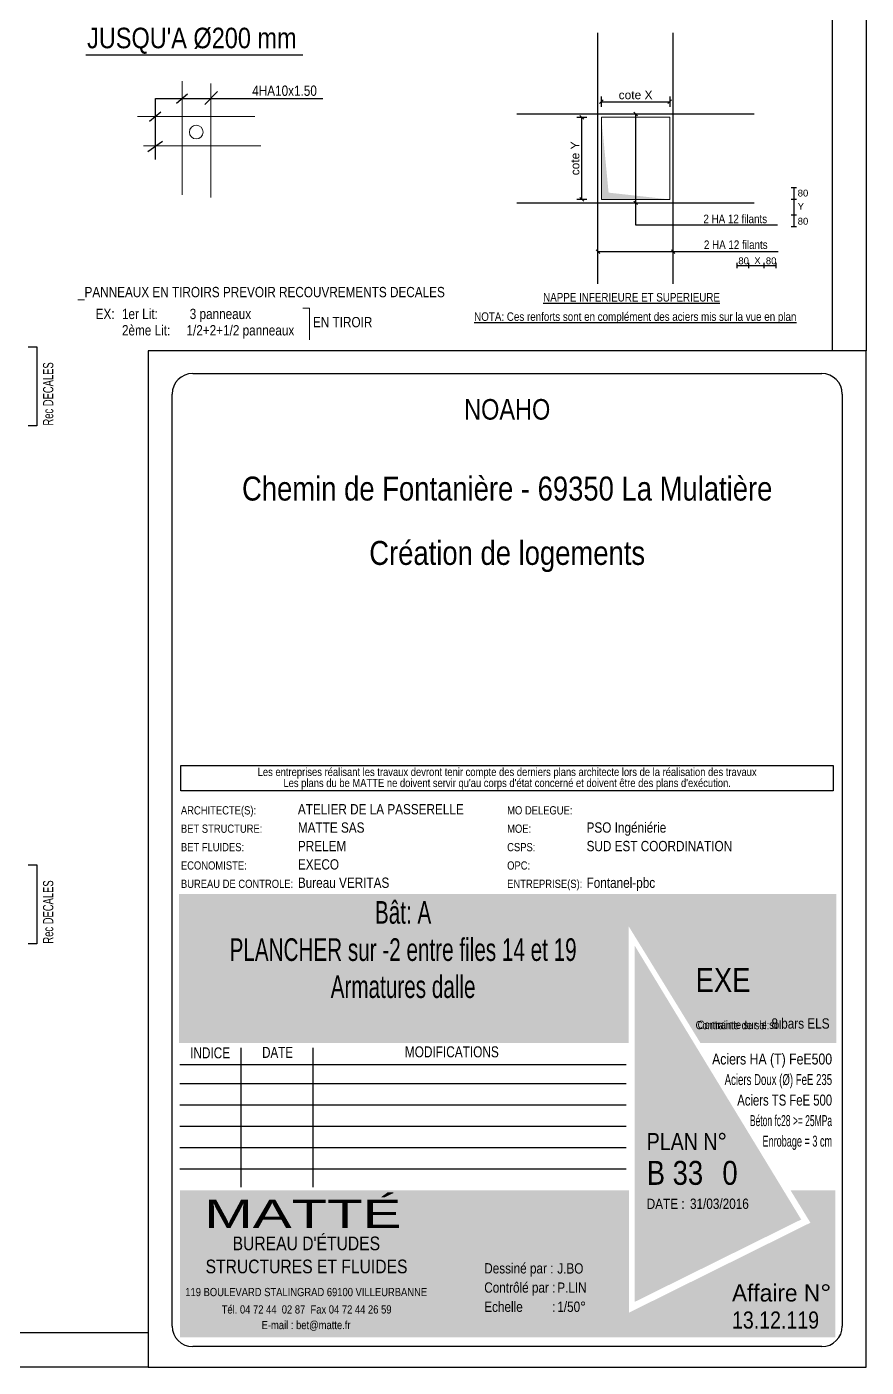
# Model space of a CAD drawing. Header units: millimetres. Extents: x 12045 to 47376, y -21493 to -16931.
# Drawn here: x 40933 to 42161, y -21424 to -19465 of the extents above; entities that cross this region are included whole.
import ezdxf
from ezdxf.enums import TextEntityAlignment as Align

# ---------------------------------------------------------------- set-up
doc = ezdxf.new("R2010")
doc.units = ezdxf.units.MM
for name, color, linetype in [('01-Cad  2', 1, 'Continuous'), ('01-cartouche', 7, 'Continuous'), ('01-cartouche-cage A', 7, 'Continuous'), ('01_arm', 50, 'Continuous'), ('01_ARM_INF', 2, 'Continuous'), ('01_ARMA_INF', 50, 'Continuous'), ('01_cote_gen', 4, 'Continuous'), ('01_texte', 230, 'Continuous'), ('_CAD_2_', 2, 'Continuous'), ('AA_COTES', 2, 'Continuous')]:
    doc.layers.add(name, color=color, linetype=linetype)
for name, color, linetype, lineweight in [('01_hachures', 10, 'Continuous', 5), ('01_poutres', 2, 'Continuous', 18), ('01_résv', 32, 'Continuous', 9)]:
    doc.layers.add(name, color=color, linetype=linetype, lineweight=lineweight)
doc.styles.add('cartouche', font='ARIALN.TTF', dxfattribs={"width": 0.01})
doc.styles.add('MATTE_TXT', font='arial.ttf')
doc.styles.add('michel-cote', font='ARIALN.TTF')
doc.styles.add('NARROW', font='ARIALN.TTF')
doc.styles.add('PATIO', font='ARIALN.TTF')
doc.styles.add('STYLE2', font='ARIALN.TTF')
doc.styles.add('stylemattecart', font='ARIALN.TTF')
doc.dimstyles.new('cot50-oblique', dxfattribs={"dimtxt": 12.5, "dimasz": 1, "dimexe": 7.5, "dimexo": 5, "dimgap": 3.5, "dimtad": 1, "dimdec": 1, "dimrnd": 0.5, "dimtxsty": 'MATTE_TXT', "dimblk": 'cote-bar-oblique', "dimcen": 2.5, "dimse1": 1, "dimse2": 1, "dimclrd": 6, "dimclre": 9, "dimclrt": 256, "dimazin": 0, "dimtfac": 1, "dimtdec": 1, "dimtix": 1, "dimtmove": 2, "dimatfit": 3, "dimldrblk": 'NONE', "dimfxl": 1, "dimarcsym": 0})
doc.dimstyles.new('JB50', dxfattribs={"dimscale": 0.1, "dimtxt": 150, "dimasz": 15, "dimexe": 0.1, "dimexo": 0.1, "dimgap": 0.09, "dimtad": 1, "dimdec": 1, "dimdsep": 46, "dimtxsty": 'STYLE2', "dimblk1": 'BOND_G', "dimblk2": 'BOND_D', "dimsah": 1, "dimcen": 1.5, "dimdle": 0.01, "dimse1": 1, "dimse2": 1, "dimclrd": 4, "dimclre": 2, "dimclrt": 6, "dimazin": 2, "dimtfac": 2.333333, "dimtdec": 1, "dimtix": 1, "dimtmove": 2, "dimatfit": 3, "dimldrblk": 'BOND_G', "dimfxl": 1, "dimtolj": 1, "dimtzin": 0, "dimarcsym": 0})

# ---------------------------------------------------------------- blocks, each defined once
blk = doc.blocks.new('cote-bar-oblique')
at = {"color": 40, "linetype": 'Continuous'}
blk.add_line((-2.7, -2.7), (2.7, 2.7), dxfattribs=at)
at = {"linetype": 'Continuous'}
blk.add_line((0, 7.5), (0, -7.5), dxfattribs=at)
blk = doc.blocks.new('*D2672')
at = {"layer": '01_ARM_INF', "color": 6, "lineweight": -2, "transparency": 16777216}
blk.add_line((41744.8, -19716.3), (41744.8, -19598.3), dxfattribs=at)
at = {"layer": 'Defpoints', "color": 0, "transparency": 16777216}
for p in [(41744.8, -19597.3), (41773.4, -19597.3), (41773.4, -19717.3)]:
    blk.add_point(p, dxfattribs=at)
at = {"layer": '01_ARM_INF', "color": 6, "lineweight": -2, "transparency": 16777216}
for p, rotation in [((41744.8, -19597.3), 90), ((41744.8, -19717.3), 270)]:
    blk.add_blockref('cote-bar-oblique', p, dxfattribs=dict(at, rotation=rotation))
at = {"layer": '01_ARM_INF', "transparency": 16777216, "insert": (41735, -19657.3), "char_height": 12.5, "attachment_point": 5, "rotation": 90, "style": 'MATTE_TXT'}
blk.add_mtext('cote Y', dxfattribs=at)
blk = doc.blocks.new('_None')
blk = doc.blocks.new('*D2673')
at = {"layer": '01_ARM_INF', "color": 6, "lineweight": -2, "transparency": 16777216}
blk.add_line((41774.4, -19574.6), (41872.4, -19574.6), dxfattribs=at)
at = {"layer": 'Defpoints', "color": 0, "transparency": 16777216}
for p in [(41873.4, -19574.6), (41773.4, -19597.3), (41873.4, -19597.3)]:
    blk.add_point(p, dxfattribs=at)
at = {"layer": '01_ARM_INF', "color": 6, "lineweight": -2, "transparency": 16777216, "rotation": 180}
blk.add_blockref('cote-bar-oblique', (41773.4, -19574.6), dxfattribs=at)
at = {"layer": '01_ARM_INF', "color": 6, "lineweight": -2, "transparency": 16777216}
blk.add_blockref('cote-bar-oblique', (41873.4, -19574.6), dxfattribs=at)
at = {"layer": '01_ARM_INF', "transparency": 16777216, "insert": (41823.4, -19564.7), "char_height": 12.5, "attachment_point": 5, "style": 'MATTE_TXT'}
blk.add_mtext('cote X', dxfattribs=at)
blk = doc.blocks.new('BOND_G')
at = {"layer": 'AA_COTES', "color": 0}
for p, q in [((0, -5), (0, 15)), ((5, 0), (-5, 0)), ((1.8, 1.8), (-1.8, -1.8))]:
    blk.add_line(p, q, dxfattribs=at)
blk = doc.blocks.new('BOND_D')
at = {"layer": 'AA_COTES', "color": 0}
for p, q in [((5, 0), (-5, 0)), ((-1.8, -1.8), (1.8, 1.8)), ((0, 5), (0, -15))]:
    blk.add_line(p, q, dxfattribs=at)
blk = doc.blocks.new('*D2675')
at = {"layer": '01_cote_gen', "color": 4, "lineweight": -2, "ltscale": 0.1, "transparency": 16777216}
blk.add_line((39816.2, -20343.5), (39816.2, -20336.5), dxfattribs=at)
at = {"layer": 'Defpoints', "color": 0, "ltscale": 0.1, "transparency": 16777216}
for p in [(39816.2, -20335), (39850.2, -20335), (42120.7, -20345)]:
    blk.add_point(p, dxfattribs=at)
at = {"layer": '01_cote_gen', "color": 4, "lineweight": -2, "ltscale": 0.1, "transparency": 16777216, "xscale": 1.5, "yscale": 1.5, "zscale": 1.5}
for name, p, rotation in [('BOND_D', (39816.2, -20335), 90), ('BOND_G', (39816.2, -20345), 270)]:
    blk.add_blockref(name, p, dxfattribs=dict(at, rotation=rotation))
at = {"layer": '01_cote_gen', "color": 6, "ltscale": 0.1, "transparency": 16777216, "insert": (39808.5, -20323.3), "char_height": 15, "attachment_point": 5, "rotation": 90, "style": 'STYLE2'}
blk.add_mtext('\\A1;10', dxfattribs=at)
blk = doc.blocks.new('*D2683')
at = {"layer": '01_cote_gen', "color": 4, "lineweight": -2, "ltscale": 0.1, "transparency": 16777216}
blk.add_line((39737.1, -20494.6), (39737.1, -20487.6), dxfattribs=at)
at = {"layer": 'Defpoints', "color": 0, "ltscale": 0.1, "transparency": 16777216}
for p in [(39737.1, -20486.1), (39771.1, -20486.1), (42041.7, -20496.1)]:
    blk.add_point(p, dxfattribs=at)
at = {"layer": '01_cote_gen', "color": 4, "lineweight": -2, "ltscale": 0.1, "transparency": 16777216, "xscale": 1.5, "yscale": 1.5, "zscale": 1.5}
for name, p, rotation in [('BOND_D', (39737.1, -20486.1), 90), ('BOND_G', (39737.1, -20496.1), 270)]:
    blk.add_blockref(name, p, dxfattribs=dict(at, rotation=rotation))
at = {"layer": '01_cote_gen', "color": 6, "ltscale": 0.1, "transparency": 16777216, "insert": (39729.5, -20474.4), "char_height": 15, "attachment_point": 5, "rotation": 90, "style": 'STYLE2'}
blk.add_mtext('\\A1;10', dxfattribs=at)
blk = doc.blocks.new('cartstruc')
at = {"layer": '01-cartouche-cage A', "linetype": 'Continuous'}
h = blk.add_hatch(color=9, dxfattribs=at)
h.dxf.hatch_style = 2
h.paths.add_polyline_path([(-43.6, 691.3), (-1004.8, 691.3), (-1004.8, 473.8), (-347.3, 473.8), (-347.3, 644.1), (-242.5, 473.8), (-43.6, 473.8)])
h.paths.add_polyline_path([(-951, 670.1), (-407.9, 670.1), (-407.9, 498.5), (-951, 498.5)], flags=24)
h.paths.add_polyline_path([(-223.9, 590.8), (-105, 590.8), (-105, 608.8), (-223.9, 608.8)], flags=24)
h.paths.add_polyline_path([(-224.7, 609.7), (-105.7, 609.7), (-105.7, 627.7), (-224.7, 627.7)], flags=24)
h.paths.add_polyline_path([(-226.3, 624.9), (-64.8, 624.9), (-64.8, 652.4), (-226.3, 652.4)], flags=24)
h.paths.add_polyline_path([(-226.3, 646.9), (-85, 646.9), (-85, 674.3), (-226.3, 674.3)], flags=24)
h = blk.add_hatch(color=1, dxfattribs=at)
h.dxf.hatch_style = 2
h.paths.add_polyline_path([(-338.4, 615.7), (-338.4, 95.5), (-95.1, 215.8)])
h.paths.add_polyline_path([(-318.9, 264.4), (-190.8, 265.4), (-191.1, 303.5), (-319.2, 302.5)], flags=24)
h.paths.add_polyline_path([(-326.5, 202.5), (-70.2, 203.9), (-70.5, 265.1), (-326.9, 263.8)], flags=9)
h = blk.add_hatch(color=8, dxfattribs=at)
h.dxf.hatch_style = 2
h.paths.add_polyline_path([(-45, 258.5), (-110.7, 258.5), (-81.6, 211.1), (-347.1, 79.6), (-347.1, 258.5), (-1003.4, 258.5), (-1003.4, 43.7), (-45, 43.7)])
h.paths.add_polyline_path([(-202.1, 89.1), (-60, 89.1), (-60, 127.9), (-202.1, 127.9)], flags=24)
h.paths.add_polyline_path([(-999.3, 201), (-637.8, 201), (-637.8, 47), (-999.3, 47)], flags=24)
h.paths.add_polyline_path([(-978.3, 193.3), (-435, 193.3), (-435, 254.8), (-978.3, 254.8)], flags=24)
h.paths.add_polyline_path([(-559.9, 135.5), (-504.8, 135.5), (-504.8, 166.4), (-559.9, 166.4)], flags=24)
h.paths.add_polyline_path([(-203.2, 50.3), (-56.6, 50.3), (-56.6, 88.6), (-203.2, 88.6)], flags=24)
h.paths.add_polyline_path([(-457.1, 55), (-402.4, 55), (-402.4, 85.9), (-457.1, 85.9)], flags=24)
h.paths.add_polyline_path([(-458.8, 92.7), (-404.1, 92.7), (-404.1, 123.6), (-458.8, 123.6)], flags=24)
h.paths.add_polyline_path([(-557.8, 55.3), (-498.9, 55.3), (-498.9, 86.2), (-557.8, 86.2)], flags=24)
h.paths.add_polyline_path([(-550.6, 93.7), (-498.3, 93.7), (-498.3, 124.6), (-550.6, 124.6)], flags=24)
h.paths.add_polyline_path([(-459.9, 172.5), (-408.3, 172.5), (-408.3, 203.4), (-459.9, 203.4)], flags=24)
h.paths.add_polyline_path([(-547.6, 175), (-500.7, 175), (-500.7, 205.9), (-547.6, 205.9)], flags=24)
h.paths.add_polyline_path([(-562.3, 213.8), (-499.3, 213.8), (-499.3, 244.7), (-562.3, 244.7)], flags=8)
h.paths.add_polyline_path([(-458.6, 213), (-411.3, 213), (-411.3, 243.9), (-458.6, 243.9)], flags=24)
h.paths.add_polyline_path([(-457.7, 133.4), (-405.4, 133.4), (-405.4, 164.4), (-457.7, 164.4)], flags=24)
for p, q in [((0, 1485), (-1050, 1485)), ((-1050, 1485), (-1050, 0)), ((0, 0), (0, 1485)), ((-1050, 0), (0, 0))]:
    blk.add_line(p, q, dxfattribs=at)
at = {"layer": '01-cartouche-cage A', "color": 7, "linetype": 'Continuous'}
for p, q in [((-985, 1452), (-65, 1452)), ((-1015, 60), (-1015, 1422)), ((-35, 1422), (-35, 292.1)), ((-35, 292.1), (-35, 60)), ((-65, 30), (-985, 30))]:
    blk.add_line(p, q, dxfattribs=at)
at = {"layer": '01-cartouche-cage A', "color": 7}
for p, q in [((-1002.2, 879.3), (-48.1, 879.3)), ((-1002.2, 842.3), (-1002.2, 879.3)), ((-48.1, 879.3), (-48.1, 842.3)), ((-48.1, 842.3), (-1002.2, 842.3))]:
    blk.add_line(p, q, dxfattribs=at)
at = {"layer": '01-cartouche-cage A', "color": 8}
for p, q in [((-914.7, 466.6), (-914.7, 263.2)), ((-809.1, 466.6), (-809.1, 263.2)), ((-1003.6, 442.3), (-351, 442.3)), ((-1003.6, 414.4), (-351, 414.4)), ((-1003.6, 383.3), (-351, 383.3)), ((-1003.6, 352.2), (-351, 352.2)), ((-1003.6, 321.1), (-351, 321.1)), ((-1003.6, 290), (-351, 290))]:
    blk.add_line(p, q, dxfattribs=at)
at = {"layer": '01-cartouche-cage A', "color": 7, "linetype": 'Continuous'}
for centre, start, end in [((-985, 1422), 90, 180), ((-65, 1422), 0, 90), ((-985, 60), 180, 270), ((-65, 60), 270, 0)]:
    blk.add_arc(centre, 30, start, end, dxfattribs=at)
at = {"layer": '01-cartouche-cage A', "color": 7, "style": 'stylemattecart'}
for s, p in [('Les entreprises réalisant les travaux devront tenir compte des derniers plans architecte lors de la réalisation des travaux', (-525.1, 869.8)), ("Les plans du be MATTE ne doivent servir qu'au corps d'état concerné et doivent être des plans d'exécution.", (-525.1, 853.7))]:
    blk.add_text(s, height=12, dxfattribs=at).set_placement(p, align=Align.MIDDLE_CENTER)
at = {"layer": '01-cartouche-cage A', "color": 8, "style": 'cartouche'}
for s, p in [('ARCHITECTE(S):', (-1002.2, 807.7)), ('MO DELEGUE:', (-525.1, 807.7)), ('BET STRUCTURE:', (-1002.2, 780.9)), ('MOE:', (-525.1, 780.9)), ('BET FLUIDES:', (-1002.2, 753.9)), ('CSPS:', (-525.1, 753.9)), ('ECONOMISTE:', (-1002.2, 727.1)), ('OPC:', (-525.1, 727.1)), ('BUREAU DE CONTROLE:', (-1002.2, 700.3)), ('ENTREPRISE(S):', (-525.1, 700.3))]:
    blk.add_text(s, height=12, dxfattribs=at).set_placement(p)
at = {"layer": '01-cartouche-cage A', "color": 7, "style": 'stylemattecart'}
for s, height, p in [('Contrainte de sol:', 12, (-249.5, 493.8)), ('Contrainte sur le sol:', 12, (-246.5, 494.4)), ('Dessiné par :', 15, (-558.6, 137)), ('Contrôlé par :', 15, (-558.6, 108.9)), ('119 BOULEVARD STALINGRAD 69100 VILLEURBANNE', 12, (-995.8, 103.8)), ('Tél. 04 72 44  02 87  Fax 04 72 44 26 59', 12, (-942.6, 78.4)), ('Echelle         :', 15, (-558.6, 80.8)), ('E-mail : bet@matte.fr', 12, (-884.2, 55.6))]:
    blk.add_text(s, height=height, dxfattribs=at).set_placement(p)
for s, height, width, p, p2 in [('INDICE', 16, 0.941138, (-988.7, 451.3), (-930.3, 451.3)), ('DATE', 16, 0.922192, (-883.4, 452), (-838.3, 452)), ('MODIFICATIONS', 16, 0.943218, (-674.7, 452.8), (-537.3, 452.8)), ('Aciers HA (T) FeE500', 16, 0.978863, (-225.4, 442.3), (-49.9, 442.3)), ('Aciers Doux (Ø) FeE 235', 16, 0.76709, (-207, 412.3), (-49.9, 412.3)), ('Aciers TS FeE 500', 16, 0.901377, (-188.6, 382.3), (-49.9, 382.3)), ('Béton fc28 >= 25MPa', 16, 0.678142, (-170.1, 352.3), (-49.9, 352.3)), ('Enrobage = 3 cm', 16, 0.726904, (-151.7, 322.3), (-49.9, 322.3)), ('Affaire N°', 25, 1.15762, (-196.3, 96), (-51.1, 96))]:
    blk.add_text(s, height=height, dxfattribs=dict(at, width=width)).set_placement(p, p2, align=Align.FIT)
at = {"layer": '01-cartouche-cage A', "color": 255, "style": 'stylemattecart'}
for s, height, p in [('PLAN N°', 25, (-321, 317.2)), ('DATE :', 15, (-321, 231.2)), ("BUREAU D'ÉTUDES", 20, (-926.6, 170.9)), ('STRUCTURES ET FLUIDES', 20, (-966.1, 137.2))]:
    blk.add_text(s, height=height, dxfattribs=at).set_placement(p)
at = {"layer": '01-cartouche-cage A', "color": 255, "style": 'stylemattecart', "width": 1.812358}
blk.add_text('MATTÉ', height=41, dxfattribs=at).set_placement((-968, 203.6), (-679.6, 203.6), align=Align.FIT)
at = {"layer": '01-cartouche-cage A', "color": 7, "style": 'stylemattecart'}
for tag, height, p in [('NOMCLIENT', 30, (-525, 1399.6)), ('ADRESSE1CLIENT', 25, (-525, 1326.7)), ('ADRESSE2CLIENT', 25, (-525, 1283.9)), ('NOMAFFAIRE1', 45, (-525.1, 1189.8)), ('NOMAFFAIRE2', 45, (-525.1, 1110.4)), ('NOMAFFAIRE3', 45, (-525.1, 1031.7)), ('ADRESSE1AFFAIRE', 20, (-525.1, 943.3)), ('ADRESSE2AFFAIRE', 20, (-525.1, 909.2)), ('INDICE-A', 15, (-959.1, 428.4)), ('DATE-A', 15, (-861.9, 428.4)), ('INDICE-B', 15, (-959.1, 400.5)), ('DATE-B', 15, (-861.9, 400.5)), ('INDICE-C', 15, (-959.1, 369.4)), ('DATE-C', 15, (-861.9, 369.4)), ('INDICE-D', 15, (-959.1, 338.3)), ('DATE-D', 15, (-861.9, 338.3)), ('INDICE-E', 15, (-959.1, 307.2)), ('DATE-E', 15, (-861.9, 307.2)), ('INDICE-F', 15, (-959.1, 276.1)), ('DATE-F', 15, (-861.9, 276.1))]:
    blk.add_attdef(tag, text='', height=height, dxfattribs=at).set_placement(p, align=Align.MIDDLE_CENTER)
for tag, height, p in [('NOMARCHI', 15, (-831.1, 803.3)), ('MODEL', 15, (-408.9, 803.3)), ('BETSTRUCTURE', 15, (-831.1, 776.5)), ('MOE', 15, (-408.9, 776.5)), ('BETFLUIDES', 15, (-831.1, 749.5)), ('CSPS', 15, (-408.9, 749.5)), ('ECONOMISTE', 15, (-831.1, 722.7)), ('OPC', 15, (-408.9, 722.7)), ('BDC', 15, (-831.1, 695.9)), ('NOMENTREPRISE', 15, (-408.9, 695.9)), ('NUMBAT', 27, (-249.5, 614.7)), ('PHASE', 35, (-249.5, 537.9)), ('CONT-SOL', 12, (-138.6, 490.2)), ('NOMDESS', 15, (-451.8, 132.3)), ('NOMING', 15, (-451.8, 104.3)), ('ECH', 15, (-451.8, 76.3)), ('NUMAFF', 25, (-196.3, 48.9))]:
    blk.add_attdef(tag, text='', height=height, dxfattribs=at).set_placement(p, align=Align.BOTTOM_LEFT)
at = {"layer": '01-cartouche-cage A', "color": 7, "style": 'stylemattecart', "width": 0.8}
for tag, p in [('TITRTEPLAN1', (-677.3, 664.6)), ('TITRTEPLAN2', (-677.3, 610.2)), ('TITRTEPLAN3', (-677.3, 556)), ('TITRTEPLAN4', (-677.3, 501.4))]:
    blk.add_attdef(tag, text='', height=33, dxfattribs=at).set_placement(p, align=Align.MIDDLE_CENTER)
at = {"layer": '01-cartouche-cage A', "color": 7, "style": 'stylemattecart'}
for tag, p in [('MODIF-A', (-802.6, 428.4)), ('MODIF-B', (-802.6, 400.5)), ('MODIF-C', (-802.6, 369.4)), ('MODIF-D', (-802.6, 338.3)), ('MODIF-E', (-802.6, 307.2)), ('MODIF-F', (-802.6, 276.1))]:
    blk.add_attdef(tag, text='', height=15, dxfattribs=at).set_placement(p, align=Align.MIDDLE_LEFT)
at = {"layer": '01-cartouche-cage A', "color": 255, "style": 'stylemattecart'}
for tag, height, p in [('N°P', 35, (-321, 256)), ('IP', 35, (-210.3, 256)), ('DATEPLAN', 15, (-257.7, 226.8))]:
    blk.add_attdef(tag, text='', height=height, dxfattribs=at).set_placement(p, align=Align.BOTTOM_LEFT)

msp = doc.modelspace()

# ---------------------------------------------------------------- linework, layer by layer
at = {"layer": '01-Cad  2'}
for p, q in [((42160.7, -18453.64), (42160.7, -19938.64)), ((42110.7, -18503.64), (42110.7, -19938.64)), ((41110.7, -21373.64), (38010.7, -21373.64)), ((41110.7, -21423.64), (37960.7, -21423.64))]:
    msp.add_line(p, q, dxfattribs=at)
at = {"layer": '01_arm'}
for p, q in [((41768.41, -19840.61), (41768.41, -19473.96)), ((41878.41, -19840.61), (41878.41, -19473.96)), ((41649.83, -19592.29), (41996.99, -19592.29)), ((41649.83, -19722.29), (41996.99, -19722.29))]:
    msp.add_line(p, q, dxfattribs=at)
at = {"layer": '01_ARMA_INF', "linetype": 'Continuous', "lineweight": 0}
for p, q in [((41336.66, -19876.15), (41346.36, -19876.15)), ((41346.36, -19876.15), (41346.36, -19922.3))]:
    msp.add_line(p, q, dxfattribs=at)
at = {"layer": '01_hachures'}
msp.add_solid([(41873.41, -19717.29), (41773.41, -19717.29), (41783.94, -19707.38), (41773.41, -19597.29)], dxfattribs=at)
at = {"layer": '01_poutres'}
for p, q in [((41160.52, -19544.33), (41160.52, -19710.7)), ((41202.13, -19548.11), (41202.13, -19714.48)), ((41094.95, -19596.01), (41266.44, -19596.01)), ((41103.78, -19638.86), (41275.27, -19638.86))]:
    msp.add_line(p, q, dxfattribs=at)
msp.add_circle((41180.86, -19618.84), 10, dxfattribs=at)
at = {"layer": '01_résv', "flags": 128}
msp.add_lwpolyline([(41773.41, -19597.29), (41873.41, -19597.29), (41873.41, -19717.29), (41773.41, -19717.29)], close=True, dxfattribs=at)
at = {"layer": '01_texte', "ltscale": 30}
for p, q in [((41019.61, -19505.98), (41336.64, -19505.98)), ((41168.21, -19563.29), (41151.82, -19577.15)), ((41212.22, -19559.51), (41193.31, -19578.41)), ((41121.55, -19659.08), (41121.55, -19569.59)), ((41121.55, -19569.59), (41365.97, -19569.59)), ((41129.12, -19589.76), (41112.73, -19603.62)), ((41131.64, -19632.61), (41110.21, -19647.73))]:
    msp.add_line(p, q, dxfattribs=at)
at = {"layer": '01_texte'}
for p, q in [((41826.04, -19594.91), (41820.79, -19589.66)), ((41823.41, -19592.29), (41823.41, -19754.42)), ((41826.04, -19724.91), (41820.79, -19719.66)), ((41823.41, -19754.42), (42030.86, -19754.42)), ((41771.04, -19796.11), (41765.79, -19790.86)), ((41768.41, -19793.48), (42032.1, -19793.48)), ((41881.04, -19796.11), (41875.79, -19790.86))]:
    msp.add_line(p, q, dxfattribs=at)
at = {"layer": '01_texte', "color": 6}
for p, q in [((42050.94, -19699.92), (42058.84, -19699.92)), ((42054.89, -19699.92), (42054.89, -19756.82)), ((42050.94, -19717.1), (42058.84, -19717.1)), ((42050.94, -19739.64), (42058.84, -19739.64)), ((42050.94, -19756.82), (42058.84, -19756.82)), ((41971.88, -19817.72), (41971.88, -19809.82)), ((41971.88, -19813.77), (42028.78, -19813.77)), ((41989.06, -19817.72), (41989.06, -19809.82)), ((42011.6, -19817.72), (42011.6, -19809.82)), ((42028.78, -19817.72), (42028.78, -19809.82))]:
    msp.add_line(p, q, dxfattribs=at)
at = {"layer": '01_texte', "ltscale": 5}
for p, q in [((40934.92, -19932.73), (40947.59, -19932.73)), ((40947.59, -19932.73), (40947.59, -20048.21)), ((40947.59, -20048.21), (40934.92, -20048.21)), ((40934.92, -20689.73), (40947.59, -20689.73)), ((40947.59, -20689.73), (40947.59, -20805.21)), ((40947.59, -20805.21), (40934.92, -20805.21))]:
    msp.add_line(p, q, dxfattribs=at)

# ---------------------------------------------------------------- block references
at = {"layer": '01-cartouche'}
ref = msp.add_blockref('cartstruc', (42160.7, -21423.64), dxfattribs=at)
ref.add_attrib('NOMCLIENT', 'NOAHO', dxfattribs={"color": 7, "height": 30, "style": 'stylemattecart'}).set_placement((41635.69, -20024.03), align=Align.MIDDLE_CENTER)
ref.add_attrib('ADRESSE2CLIENT', 'Chemin de Fontanière - 69350 La Mulatière', dxfattribs={"layer": '01-cartouche-cage A', "color": 7, "height": 35, "style": 'stylemattecart'}).set_placement((41635.66, -20139.79), align=Align.MIDDLE_CENTER)
ref.add_attrib('NOMAFFAIRE1', 'Création de logements', dxfattribs={"layer": '01-cartouche-cage A', "color": 7, "height": 35, "style": 'stylemattecart'}).set_placement((41635.65, -20233.8), align=Align.MIDDLE_CENTER)
ref.add_attrib('NOMARCHI', 'ATELIER DE LA PASSERELLE', dxfattribs={"layer": '01-cartouche-cage A', "color": 7, "height": 15, "style": 'stylemattecart'}).set_placement((41329.57, -20620.34), align=Align.BOTTOM_LEFT)
ref.add_attrib('BETSTRUCTURE', 'MATTE SAS', dxfattribs={"layer": '01-cartouche-cage A', "color": 7, "height": 15, "style": 'stylemattecart'}).set_placement((41329.57, -20647.11), align=Align.BOTTOM_LEFT)
ref.add_attrib('BETFLUIDES', 'PRELEM', dxfattribs={"layer": '01-cartouche-cage A', "color": 7, "height": 15, "style": 'stylemattecart'}).set_placement((41329.57, -20674.17), align=Align.BOTTOM_LEFT)
ref.add_attrib('ECONOMISTE', 'EXECO', dxfattribs={"layer": '01-cartouche-cage A', "color": 7, "height": 15, "style": 'stylemattecart'}).set_placement((41329.57, -20700.94), align=Align.BOTTOM_LEFT)
ref.add_attrib('BDC', 'Bureau VERITAS', dxfattribs={"layer": '01-cartouche-cage A', "color": 7, "height": 15, "style": 'stylemattecart'}).set_placement((41329.57, -20727.72), align=Align.BOTTOM_LEFT)
ref.add_attrib('MOE', 'PSO Ingéniérie', dxfattribs={"layer": '01-cartouche-cage A', "color": 7, "height": 15, "style": 'stylemattecart'}).set_placement((41751.76, -20647.11), align=Align.BOTTOM_LEFT)
ref.add_attrib('CSPS', 'SUD EST COORDINATION', dxfattribs={"layer": '01-cartouche-cage A', "color": 7, "height": 15, "style": 'stylemattecart'}).set_placement((41751.76, -20674.17), align=Align.BOTTOM_LEFT)
ref.add_attrib('NOMENTREPRISE', 'Fontanel-pbc', dxfattribs={"layer": '01-cartouche-cage A', "color": 7, "height": 15, "style": 'stylemattecart'}).set_placement((41751.76, -20727.72), align=Align.BOTTOM_LEFT)
ref.add_attrib('TITRTEPLAN1', 'Bât: A', dxfattribs={"layer": '01-cartouche-cage A', "color": 7, "height": 33, "style": 'stylemattecart', "width": 0.8}).set_placement((41483.42, -20759.09), align=Align.MIDDLE_CENTER)
ref.add_attrib('TITRTEPLAN2', 'PLANCHER sur -2 entre files 14 et 19', dxfattribs={"layer": '01-cartouche-cage A', "color": 7, "height": 33, "style": 'stylemattecart', "width": 0.8}).set_placement((41483.42, -20813.48), align=Align.MIDDLE_CENTER)
ref.add_attrib('TITRTEPLAN3', 'Armatures dalle', dxfattribs={"layer": '01-cartouche-cage A', "color": 7, "height": 33, "style": 'stylemattecart', "width": 0.8}).set_placement((41483.42, -20867.64), align=Align.MIDDLE_CENTER)
ref.add_attrib('PHASE', 'EXE', dxfattribs={"layer": '01-cartouche-cage A', "color": 7, "height": 35, "style": 'stylemattecart'}).set_placement((41911.16, -20885.71), align=Align.BOTTOM_LEFT)
ref.add_attrib('CONT-SOL', '8 bars ELS', dxfattribs={"layer": '01-cartouche-cage A', "color": 7, "height": 15, "style": 'stylemattecart'}).set_placement((42022.08, -20933.41), align=Align.BOTTOM_LEFT)
ref.add_attrib('N°P', 'B 33', dxfattribs={"layer": '01-cartouche-cage A', "color": 255, "height": 35, "style": 'stylemattecart'}).set_placement((41839.74, -21167.69), align=Align.BOTTOM_LEFT)
ref.add_attrib('IP', '0', dxfattribs={"layer": '01-cartouche-cage A', "color": 255, "height": 35, "style": 'stylemattecart'}).set_placement((41950.36, -21167.69), align=Align.BOTTOM_LEFT)
ref.add_attrib('DATEPLAN', '31/03/2016', dxfattribs={"layer": '01-cartouche-cage A', "color": 255, "height": 15, "style": 'stylemattecart'}).set_placement((41902.98, -21196.81), align=Align.BOTTOM_LEFT)
ref.add_attrib('NOMDESS', 'J.BO', dxfattribs={"layer": '01-cartouche-cage A', "color": 7, "height": 15, "style": 'stylemattecart'}).set_placement((41708.9, -21291.34), align=Align.BOTTOM_LEFT)
ref.add_attrib('NOMING', 'P.LIN', dxfattribs={"layer": '01-cartouche-cage A', "color": 7, "height": 15, "style": 'stylemattecart'}).set_placement((41708.9, -21319.38), align=Align.BOTTOM_LEFT)
ref.add_attrib('ECH', '1/50° ', dxfattribs={"layer": '01-cartouche-cage A', "color": 7, "height": 15, "style": 'stylemattecart'}).set_placement((41708.9, -21347.3), align=Align.BOTTOM_LEFT)
ref.add_attrib('NUMAFF', '13.12.119', dxfattribs={"layer": '01-cartouche-cage A', "color": 7, "height": 25, "style": 'stylemattecart'}).set_placement((41964.37, -21374.74), align=Align.BOTTOM_LEFT)

# ---------------------------------------------------------------- texts
at = {"layer": '01_texte', "ltscale": 30, "style": 'michel-cote'}
for s, height, p in [("JUSQU'A %%C200 mm", 30, (41021.3, -19496.4)), ('4HA10x1.50', 15, (41262.78, -19565.91))]:
    msp.add_text(s, height=height, dxfattribs=at).set_placement(p)
at = {"layer": '01_texte', "color": 6, "style": 'MATTE_TXT'}
for s, p in [('80', (42060.46, -19713.02)), ('Y', (42060.46, -19732.43)), ('80', (42060.46, -19754.14)), ('80', (41973.64, -19812)), ('X', (41997.04, -19811.8)), ('80', (42013.89, -19812))]:
    msp.add_text(s, height=10, dxfattribs=at).set_placement(p)
at = {"layer": '01_texte', "style": 'stylemattecart'}
for s, p in [('2 HA 12 filants ', (41922.61, -19752.01)), ('2 HA 12 filants', (41923.37, -19789.69)), ('%%UNAPPE INFERIEURE ET SUPERIEURE', (41688.26, -19866.48)), ('%%UNOTA: Ces renforts sont en complément des aciers mis sur la vue en plan', (41587.4, -19894.78))]:
    msp.add_text(s, height=12.5, dxfattribs=at).set_placement(p)
at = {"layer": '01_texte', "ltscale": 5, "style": 'PATIO', "width": 0.8}
for p in [(40971.88, -20047.7), (40971.88, -20804.7)]:
    msp.add_text('Rec DECALES', height=15, rotation=90, dxfattribs=at).set_placement(p)
at = {"layer": '_CAD_2_', "color": 2, "style": 'NARROW'}
for s, p in [('_PANNEAUX EN TIROIRS PREVOIR RECOUVREMENTS DECALES', (41007.99, -19852.67)), ('EX:', (41033.8, -19884.57)), ('1er Lit:', (41072.28, -19884.57)), (' 3 panneaux', (41166.6, -19884.57)), ('EN TIROIR', (41351.61, -19896.59)), ('2ème Lit:', (41072.28, -19908.5)), ('1/2+2+1/2 panneaux', (41166.6, -19908.5))]:
    msp.add_text(s, height=15, dxfattribs=at).set_placement(p, align=Align.MIDDLE_LEFT)

# ---------------------------------------------------------------- dimensions: what is measured, and where the dimension line sits
at = {"layer": '01_ARM_INF'}
dim = msp.add_linear_dim(base=(41873.41, -19574.58), p1=(41773.41, -19597.29), p2=(41873.41, -19597.29), text='cote X', dimstyle='cot50-oblique', dxfattribs=at)
dim.commit()
dim.dimension.update_dxf_attribs({"geometry": '*D2673', "text_midpoint": (41823.41, -19564.73)})
dim = msp.add_linear_dim(base=(41744.85, -19597.29), p1=(41773.41, -19717.29), p2=(41773.41, -19597.29), angle=90, text='cote Y', dimstyle='cot50-oblique', dxfattribs=at)
dim.commit()
dim.dimension.update_dxf_attribs({"geometry": '*D2672', "text_midpoint": (41735, -19657.29)})
at = {"layer": '01_cote_gen', "ltscale": 0.1}
for base, p1, p2, picture, middle in [((39816.16, -20335), (42120.72, -20344.98), (39850.16, -20335), '*D2675', (39808.49, -20323.32)), ((39737.12, -20486.1), (42041.69, -20496.08), (39771.12, -20486.1), '*D2683', (39729.45, -20474.42))]:
    dim = msp.add_linear_dim(base=base, p1=p1, p2=p2, angle=90, dimstyle='JB50', dxfattribs=at)
    dim.commit()
    dim.dimension.update_dxf_attribs({"geometry": picture, "text_midpoint": middle, "dimtype": 160})

doc.saveas('drawing.dxf')
